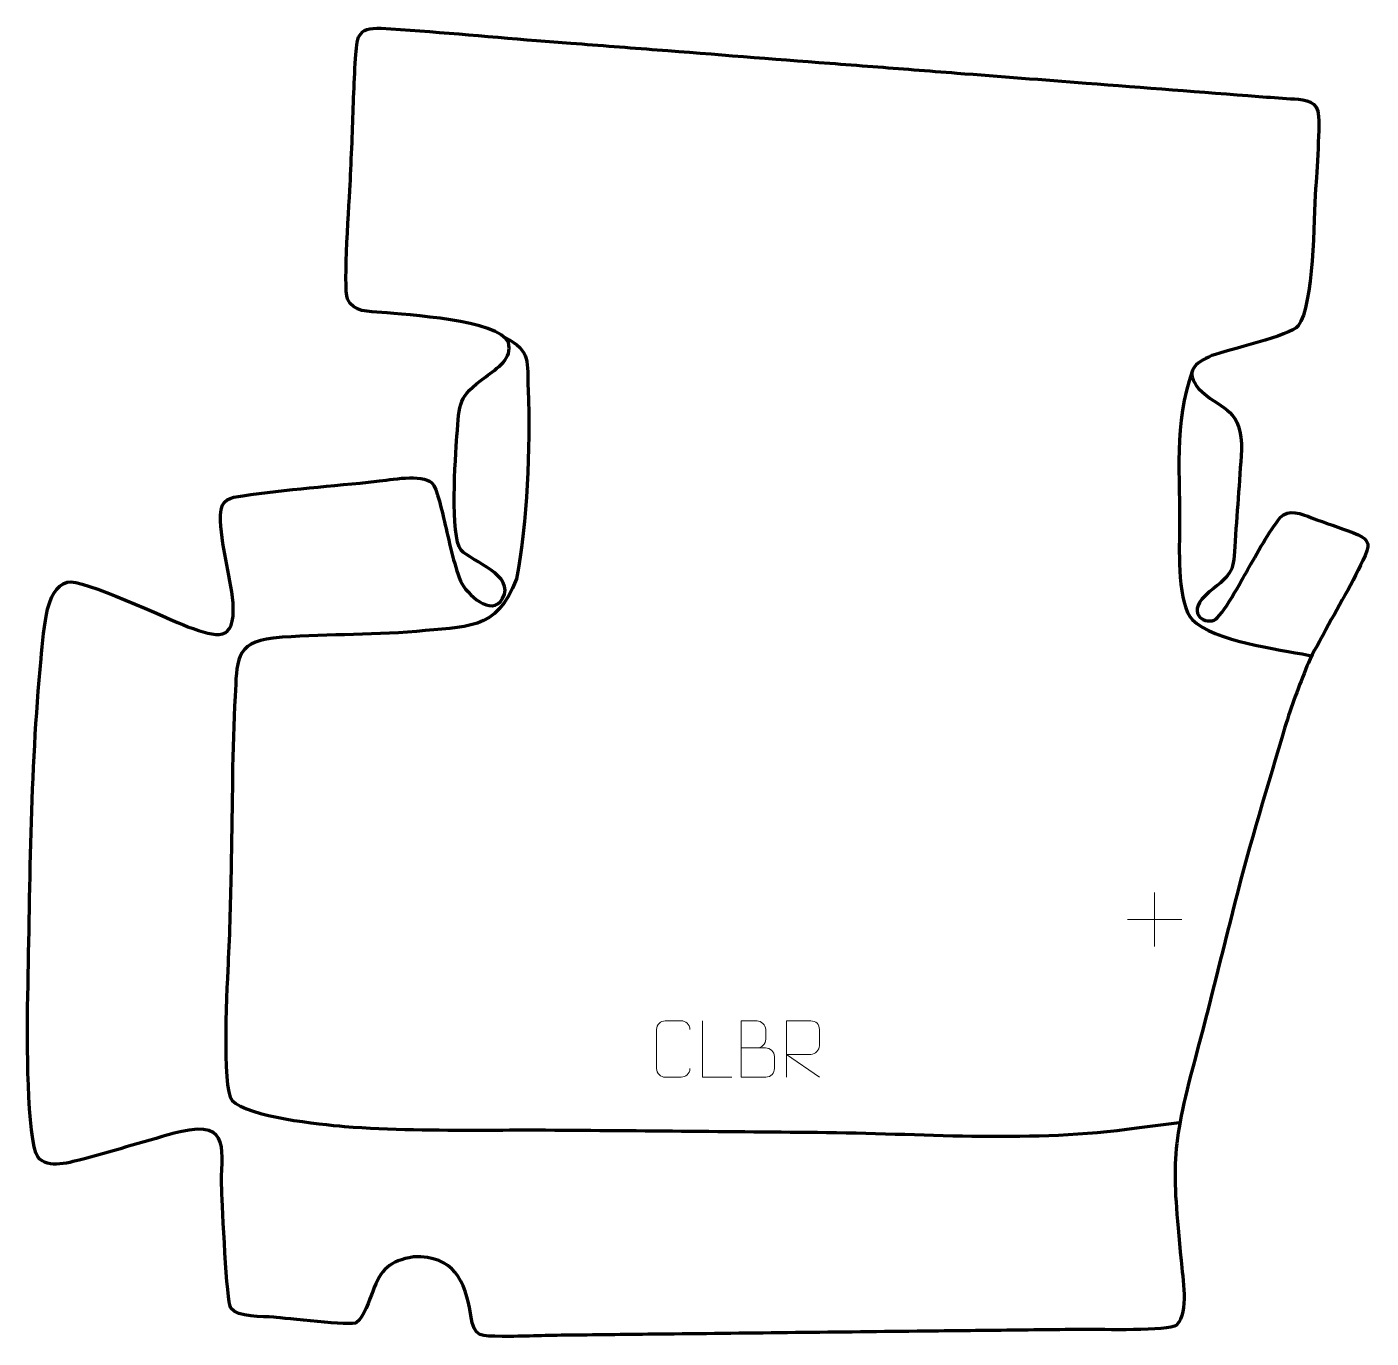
# Model space of a CAD drawing. Header units: millimetres. Extents: x 1051 to 1646, y 205 to 787.
import ezdxf

# ---------------------------------------------------------------- set-up
doc = ezdxf.new("R2010")
doc.units = ezdxf.units.MM
doc.header["$MEASUREMENT"] = 0
doc.layers.add('layer 1', color=7, linetype='Continuous')
doc.layers.add('layer 2', color=7, linetype='Continuous')

msp = doc.modelspace()

# ---------------------------------------------------------------- linework, layer by layer
at = {"layer": 'layer 1', "color": 142, "lineweight": 158}
for points, knots in [([(1262.5041, 649.0716), (1274.5586, 642.7608), (1272.1414, 638.0543), (1272.8607, 625.736), (1272.8607, 625.736), (1273.7366, 599.9423), (1272.64, 567.1552), (1267.5989, 541.9259), (1267.5989, 541.9259), (1259.2023, 518.4829), (1244.6797, 520.8691), (1223.2811, 518.6362), (1223.2811, 518.6362), (1202.1135, 516.6961), (1180.8136, 517.5548), (1159.8922, 515.6815), (1159.8922, 515.6815), (1142.4763, 513.8121), (1143.7972, 504.7331), (1142.9471, 489.9194), (1142.9471, 489.9194), (1141.6125, 466.1389), (1141.7698, 441.6094), (1141.2547, 417.7127), (1141.2547, 417.7127), (1140.9341, 402.8284), (1140.6341, 388.2758), (1139.9496, 373.3971), (1139.9496, 373.3971), (1139.5433, 364.5636), (1136.7902, 315.6387), (1141.6369, 310.6811), (1141.6369, 310.6811), (1148.8467, 303.3066), (1180.5994, 300.068), (1191.499, 299.1728), (1191.499, 299.1728), (1211.7471, 297.5669), (1232.2359, 297.4816), (1252.5421, 297.5164), (1252.5421, 297.5164), (1260.5469, 297.531), (1268.5624, 297.6333), (1276.5651, 297.6005), (1276.5651, 297.6005), (1319.3858, 297.3445), (1362.2216, 296.8948), (1405.0428, 296.5222), (1405.0428, 296.5222), (1451.9963, 295.8709), (1495.5664, 292.0135), (1542.5901, 298.4541), (1542.5901, 298.4541), (1548.8847, 299.3162), (1555.1534, 300.1918), (1561.4685, 300.9044)], [0, 0, 0, 0, 0.06666667, 0.06666667, 0.06666667, 0.06666667, 0.13333333, 0.13333333, 0.13333333, 0.13333333, 0.2, 0.2, 0.2, 0.2, 0.26666667, 0.26666667, 0.26666667, 0.26666667, 0.33333333, 0.33333333, 0.33333333, 0.33333333, 0.4, 0.4, 0.4, 0.4, 0.46666667, 0.46666667, 0.46666667, 0.46666667, 0.53333333, 0.53333333, 0.53333333, 0.53333333, 0.6, 0.6, 0.6, 0.6, 0.66666667, 0.66666667, 0.66666667, 0.66666667, 0.73333333, 0.73333333, 0.73333333, 0.73333333, 0.8, 0.8, 0.8, 0.8, 0.86666667, 0.86666667, 0.86666667, 0.86666667, 1, 1, 1, 1]), ([(1567.1929, 634.0153), (1558.887, 611.2716), (1561.8565, 586.7888), (1561.5039, 563.092), (1561.5039, 563.092), (1561.3684, 553.9807), (1560.6806, 530.3121), (1567.2759, 523.7302), (1567.2759, 523.7302), (1576.6216, 514.4036), (1605.0468, 510.7272), (1618.5399, 508.1083), (1618.5399, 508.1083), (1618.5399, 508.1083), (1620.2305, 507.7801), (1620.2305, 507.7801)], [0, 0, 0, 0, 0.2, 0.2, 0.2, 0.2, 0.4, 0.4, 0.4, 0.4, 0.6, 0.6, 0.6, 0.6, 1, 1, 1, 1])]:
    msp.add_open_spline(points, degree=3, knots=knots, dxfattribs=at)
at = {"layer": 'layer 2', "color": 242, "lineweight": 158}
msp.add_open_spline([(1610.6513, 754.8046), (1605.9847, 755.2042), (1601.294, 755.4494), (1596.6204, 755.7824), (1596.6204, 755.7824), (1571.1392, 757.7592), (1545.658, 759.7361), (1520.1768, 761.713), (1520.1768, 761.713), (1501.0658, 763.1956), (1481.9549, 764.6783), (1462.844, 766.1609), (1462.844, 766.1609), (1456.4737, 766.6552), (1450.1034, 767.1494), (1443.7332, 767.6437), (1443.7332, 767.6437), (1437.6814, 768.1131), (1431.6296, 768.5826), (1425.5778, 769.0522), (1425.5778, 769.0522), (1419.2074, 769.5463), (1412.8372, 770.0406), (1406.4669, 770.5348), (1406.4669, 770.5348), (1380.9857, 772.5117), (1355.5045, 774.4886), (1330.0233, 776.4654), (1330.0233, 776.4654), (1317.2826, 777.4539), (1304.5421, 778.4423), (1291.8014, 779.4308), (1291.8014, 779.4308), (1286.7052, 779.8262), (1281.6089, 780.2215), (1276.5127, 780.617), (1276.5127, 780.617), (1253.6909, 782.3951), (1230.4502, 784.7043), (1207.6534, 786.0132), (1207.6534, 786.0132), (1196.8022, 786.6363), (1196.9911, 781.697), (1196.3296, 772.5782), (1196.3296, 772.5782), (1195.5365, 761.1669), (1195.3725, 749.1895), (1194.8713, 737.6818), (1194.8713, 737.6818), (1194.5946, 731.3309), (1194.3181, 724.9801), (1194.0415, 718.6292), (1194.0415, 718.6292), (1193.6345, 709.8332), (1190.7979, 671.5431), (1192.7555, 666.0499), (1192.7555, 666.0499), (1195.4793, 659.9319), (1202.0934, 660.6078), (1207.983, 660.0189), (1207.983, 660.0189), (1218.6571, 659.0282), (1259.6318, 656.6773), (1264.0631, 646.7754), (1264.0631, 646.7754), (1266.0481, 639.5799), (1259.1269, 635.248), (1254.0227, 631.545), (1254.0227, 631.545), (1241.4634, 622.2259), (1242.5366, 620.2795), (1241.2816, 605.193), (1241.2816, 605.193), (1240.6369, 595.9137), (1238.0821, 560.8597), (1243.0998, 554.6594), (1243.0998, 554.6594), (1248.1018, 549.383), (1267.3392, 543.6299), (1261.4907, 533.1818), (1261.4907, 533.1818), (1256.7655, 524.7401), (1245.4565, 535.0928), (1242.849, 541.0766), (1242.849, 541.0766), (1239.9, 548.1498), (1237.5989, 559.4777), (1235.7171, 567.2538), (1235.7171, 567.2538), (1234.8574, 570.8066), (1232.4709, 582.2544), (1230.0748, 584.5137), (1230.0748, 584.5137), (1225.7425, 588.5986), (1211.7085, 585.8144), (1205.7945, 585.1634), (1205.7945, 585.1634), (1186.1792, 583.0819), (1165.7281, 581.6543), (1146.305, 578.7052), (1146.305, 578.7052), (1140.5456, 577.8308), (1136.8682, 577.6688), (1136.4296, 570.2926), (1136.4296, 570.2926), (1136.713, 556.1081), (1140.6251, 544.6627), (1142.0844, 531.101), (1142.0844, 531.101), (1143.0278, 513.5137), (1135.1974, 515.9871), (1121.992, 520.7017), (1121.992, 520.7017), (1113.2036, 524.173), (1075.041, 542.1298), (1068.5558, 540.4498), (1068.5558, 540.4498), (1063.6704, 539.1841), (1060.93, 532.9333), (1059.8476, 528.5145), (1059.8476, 528.5145), (1058.4195, 522.6836), (1057.5723, 512.7493), (1056.9398, 506.4986), (1056.9398, 506.4986), (1052.114, 455.6422), (1052.0922, 403.2353), (1050.9719, 352.1041), (1050.9719, 352.1041), (1050.7588, 340.9305), (1050.6698, 293.0502), (1055.4766, 285.6289), (1055.4766, 285.6289), (1059.975, 279.8859), (1070.2437, 283.3469), (1076.1769, 284.8443), (1076.1769, 284.8443), (1090.3996, 288.5421), (1104.3696, 293.0429), (1118.549, 296.798), (1118.549, 296.798), (1142.2696, 301.941), (1136.2548, 287.8832), (1137.0326, 270.8725), (1137.0326, 270.8725), (1137.351, 263.9882), (1139.1568, 221.2073), (1141.0833, 218.5069), (1141.0833, 218.5069), (1144.0049, 214.4116), (1155.223, 214.9035), (1160.0738, 214.5522), (1160.0738, 214.5522), (1164.9629, 214.1134), (1194.7524, 210.616), (1196.8074, 212.146), (1196.8074, 212.146), (1199.6818, 214.286), (1202.6506, 222.5189), (1203.9327, 225.9603), (1203.9327, 225.9603), (1207.5753, 235.7377), (1211.3539, 239.5967), (1222.0614, 241.2643), (1222.0614, 241.2643), (1239.8352, 242.0563), (1245.0564, 230.9027), (1247.4241, 215.3235), (1247.4241, 215.3235), (1248.9492, 205.2877), (1251.8503, 206.1587), (1261.3414, 206.0752), (1261.3414, 206.0752), (1270.4322, 205.9954), (1279.942, 206.4523), (1289.1206, 206.5554), (1289.1206, 206.5554), (1302.2066, 206.7025), (1315.2926, 206.8505), (1328.3785, 206.998), (1328.3785, 206.998), (1328.3785, 206.998), (1330.2935, 207.0196), (1330.2935, 207.0196), (1330.2935, 207.0196), (1368.5939, 207.4515), (1406.8942, 207.8832), (1445.1946, 208.315), (1445.1946, 208.315), (1451.578, 208.387), (1457.9614, 208.459), (1464.3448, 208.5309), (1464.3448, 208.5309), (1470.4089, 208.5994), (1476.4732, 208.6677), (1482.5374, 208.7361), (1482.5374, 208.7361), (1488.9208, 208.808), (1495.3042, 208.88), (1501.6876, 208.952), (1501.6876, 208.952), (1507.7518, 209.0203), (1513.816, 209.0887), (1519.8803, 209.1571), (1519.8803, 209.1571), (1526.4738, 209.1667), (1556.5132, 208.1916), (1560.2278, 211.0854), (1560.2278, 211.0854), (1565.8493, 217.0179), (1562.8624, 231.9733), (1562.1933, 239.6867), (1562.1933, 239.6867), (1558.3016, 282.1043), (1557.3254, 287.6041), (1568.5526, 329.6873), (1568.5526, 329.6873), (1574.6715, 352.6393), (1580.2491, 375.4835), (1586.0734, 398.4823), (1586.0734, 398.4823), (1592.6163, 424.3193), (1600.6855, 450.58), (1608.2581, 476.191), (1608.2581, 476.191), (1610.9231, 485.2042), (1614.5883, 494.4253), (1617.9838, 503.2356), (1617.9838, 503.2356), (1619.3593, 506.8045), (1623.3177, 513.6708), (1625.2797, 517.3961), (1625.2797, 517.3961), (1631.3394, 528.734), (1638.5426, 540.7139), (1643.8308, 552.2958), (1643.8308, 552.2958), (1646.4337, 558.3143), (1644.6171, 559.827), (1638.5917, 562.2628), (1638.5917, 562.2628), (1632.4725, 564.6969), (1626.2048, 566.6184), (1620.0531, 568.9915), (1620.0531, 568.9915), (1615.586, 570.7148), (1609.8692, 573.1583), (1606.1336, 569.0633), (1606.1336, 569.0633), (1601.3025, 563.2466), (1595.6073, 552.5974), (1591.6269, 545.7173), (1591.6269, 545.7173), (1589.4392, 541.9359), (1580.1799, 524.8415), (1576.9397, 523.6174), (1576.9397, 523.6174), (1572.0796, 521.7811), (1563.7253, 526.9576), (1574.7069, 536.1158), (1574.7069, 536.1158), (1585.3209, 544.767), (1585.4605, 544.7627), (1586.2139, 558.6909), (1586.2139, 558.6909), (1587.0091, 573.0427), (1588.4204, 587.5982), (1589.0525, 601.8807), (1589.0525, 601.8807), (1587.9348, 618.4227), (1579.4209, 616.761), (1570.0042, 626.2748), (1570.0042, 626.2748), (1563.5939, 633.8707), (1568.2355, 637.6215), (1575.8741, 640.878), (1575.8741, 640.878), (1583.1276, 643.5251), (1610.5089, 649.6733), (1614.1314, 654.0187), (1614.1314, 654.0187), (1620.9989, 663.7413), (1621.0209, 701.1705), (1621.8247, 714.8141), (1621.8247, 714.8141), (1622.1891, 720.9995), (1624.0226, 744.9502), (1622.8249, 749.311), (1622.8249, 749.311), (1621.3649, 754.627), (1615.2922, 754.4063), (1610.6513, 754.8046)], degree=3, knots=[0, 0, 0, 0, 0.01351351, 0.01351351, 0.01351351, 0.01351351, 0.02702703, 0.02702703, 0.02702703, 0.02702703, 0.04054054, 0.04054054, 0.04054054, 0.04054054, 0.05405405, 0.05405405, 0.05405405, 0.05405405, 0.06756757, 0.06756757, 0.06756757, 0.06756757, 0.08108108, 0.08108108, 0.08108108, 0.08108108, 0.09459459, 0.09459459, 0.09459459, 0.09459459, 0.10810811, 0.10810811, 0.10810811, 0.10810811, 0.12162162, 0.12162162, 0.12162162, 0.12162162, 0.13513514, 0.13513514, 0.13513514, 0.13513514, 0.14864865, 0.14864865, 0.14864865, 0.14864865, 0.16216216, 0.16216216, 0.16216216, 0.16216216, 0.17567568, 0.17567568, 0.17567568, 0.17567568, 0.18918919, 0.18918919, 0.18918919, 0.18918919, 0.2027027, 0.2027027, 0.2027027, 0.2027027, 0.21621622, 0.21621622, 0.21621622, 0.21621622, 0.22972973, 0.22972973, 0.22972973, 0.22972973, 0.24324324, 0.24324324, 0.24324324, 0.24324324, 0.25675676, 0.25675676, 0.25675676, 0.25675676, 0.27027027, 0.27027027, 0.27027027, 0.27027027, 0.28378378, 0.28378378, 0.28378378, 0.28378378, 0.2972973, 0.2972973, 0.2972973, 0.2972973, 0.31081081, 0.31081081, 0.31081081, 0.31081081, 0.32432432, 0.32432432, 0.32432432, 0.32432432, 0.33783784, 0.33783784, 0.33783784, 0.33783784, 0.35135135, 0.35135135, 0.35135135, 0.35135135, 0.36486486, 0.36486486, 0.36486486, 0.36486486, 0.37837838, 0.37837838, 0.37837838, 0.37837838, 0.39189189, 0.39189189, 0.39189189, 0.39189189, 0.40540541, 0.40540541, 0.40540541, 0.40540541, 0.41891892, 0.41891892, 0.41891892, 0.41891892, 0.43243243, 0.43243243, 0.43243243, 0.43243243, 0.44594595, 0.44594595, 0.44594595, 0.44594595, 0.45945946, 0.45945946, 0.45945946, 0.45945946, 0.47297297, 0.47297297, 0.47297297, 0.47297297, 0.48648649, 0.48648649, 0.48648649, 0.48648649, 0.5, 0.5, 0.5, 0.5, 0.51351351, 0.51351351, 0.51351351, 0.51351351, 0.52702703, 0.52702703, 0.52702703, 0.52702703, 0.54054054, 0.54054054, 0.54054054, 0.54054054, 0.55405405, 0.55405405, 0.55405405, 0.55405405, 0.56756757, 0.56756757, 0.56756757, 0.56756757, 0.58108108, 0.58108108, 0.58108108, 0.58108108, 0.59459459, 0.59459459, 0.59459459, 0.59459459, 0.60810811, 0.60810811, 0.60810811, 0.60810811, 0.62162162, 0.62162162, 0.62162162, 0.62162162, 0.63513514, 0.63513514, 0.63513514, 0.63513514, 0.64864865, 0.64864865, 0.64864865, 0.64864865, 0.66216216, 0.66216216, 0.66216216, 0.66216216, 0.67567568, 0.67567568, 0.67567568, 0.67567568, 0.68918919, 0.68918919, 0.68918919, 0.68918919, 0.7027027, 0.7027027, 0.7027027, 0.7027027, 0.71621622, 0.71621622, 0.71621622, 0.71621622, 0.72972973, 0.72972973, 0.72972973, 0.72972973, 0.74324324, 0.74324324, 0.74324324, 0.74324324, 0.75675676, 0.75675676, 0.75675676, 0.75675676, 0.77027027, 0.77027027, 0.77027027, 0.77027027, 0.78378378, 0.78378378, 0.78378378, 0.78378378, 0.7972973, 0.7972973, 0.7972973, 0.7972973, 0.81081081, 0.81081081, 0.81081081, 0.81081081, 0.82432432, 0.82432432, 0.82432432, 0.82432432, 0.83783784, 0.83783784, 0.83783784, 0.83783784, 0.85135135, 0.85135135, 0.85135135, 0.85135135, 0.86486486, 0.86486486, 0.86486486, 0.86486486, 0.87837838, 0.87837838, 0.87837838, 0.87837838, 0.89189189, 0.89189189, 0.89189189, 0.89189189, 0.90540541, 0.90540541, 0.90540541, 0.90540541, 0.91891892, 0.91891892, 0.91891892, 0.91891892, 0.93243243, 0.93243243, 0.93243243, 0.93243243, 0.94594595, 0.94594595, 0.94594595, 0.94594595, 0.95945946, 0.95945946, 0.95945946, 0.95945946, 0.97297297, 0.97297297, 0.97297297, 0.97297297, 1, 1, 1, 1], dxfattribs=at)
at = {"layer": 'layer 2', "color": 250, "lineweight": 9}
for points in [[(1550.4869, 402.8313), (1550.4869, 402.8313), (1550.4869, 378.8534), (1550.4869, 378.8534)], [(1538.498, 390.8423), (1538.498, 390.8423), (1562.4759, 390.8423), (1562.4759, 390.8423)]]:
    msp.add_open_spline(points, degree=3, dxfattribs=at)
for points, knots in [([(1344.5585, 324.8098), (1344.4187, 322.4864), (1342.7415, 321.0068), (1340.5938, 320.996), (1340.5938, 320.996), (1338.2619, 320.9964), (1335.93, 320.9964), (1333.5985, 320.996), (1333.5985, 320.996), (1331.6735, 320.8906), (1329.7014, 322.7751), (1329.7126, 324.7924), (1329.7126, 324.7924), (1329.713, 330.5625), (1329.713, 336.3322), (1329.7126, 342.1015), (1329.7126, 342.1015), (1329.7168, 344.2396), (1331.4635, 345.9588), (1333.6159, 345.9453), (1333.6159, 345.9453), (1335.9416, 345.9453), (1338.2677, 345.9453), (1340.5938, 345.9453), (1340.5938, 345.9453), (1342.5404, 345.9808), (1344.5318, 344.4893), (1344.5585, 342.0517)], [0, 0, 0, 0, 0.125, 0.125, 0.125, 0.125, 0.25, 0.25, 0.25, 0.25, 0.375, 0.375, 0.375, 0.375, 0.5, 0.5, 0.5, 0.5, 0.625, 0.625, 0.625, 0.625, 0.75, 0.75, 0.75, 0.75, 1, 1, 1, 1]), ([(1363.0846, 320.992), (1363.0846, 320.992), (1350.1355, 320.992), (1350.1355, 320.992), (1350.1355, 320.992), (1350.1355, 320.992), (1350.1355, 345.9456), (1350.1355, 345.9456)], [0, 0, 0, 0, 0.33333333, 0.33333333, 0.33333333, 0.33333333, 1, 1, 1, 1]), ([(1367.2279, 333.9568), (1370.8665, 333.9572), (1374.4536, 333.9572), (1378.093, 333.9568), (1378.093, 333.9568), (1380.0684, 333.9395), (1381.992, 332.2034), (1381.992, 330.1538), (1381.992, 330.1538), (1381.9916, 329.0252), (1381.9916, 325.9758), (1381.992, 324.8469), (1381.992, 324.8469), (1382.0096, 322.989), (1380.4675, 320.9751), (1378.146, 320.992), (1378.146, 320.992), (1374.5062, 320.9924), (1370.8668, 320.9924), (1367.2279, 320.992), (1367.2279, 320.992), (1367.2279, 329.3103), (1367.2279, 337.6281), (1367.2279, 345.9456), (1367.2279, 345.9456), (1369.6016, 345.9456), (1371.9757, 345.9456), (1374.3499, 345.9456), (1374.3499, 345.9456), (1376.0307, 345.9632), (1378.1275, 344.0527), (1378.1452, 342.0903), (1378.1452, 342.0903), (1378.1448, 340.0242), (1378.1448, 339.8782), (1378.1452, 337.8117), (1378.1452, 337.8117), (1378.1625, 335.7456), (1376.308, 333.9395), (1374.298, 333.9568)], [0, 0, 0, 0, 0.09090909, 0.09090909, 0.09090909, 0.09090909, 0.18181818, 0.18181818, 0.18181818, 0.18181818, 0.27272727, 0.27272727, 0.27272727, 0.27272727, 0.36363636, 0.36363636, 0.36363636, 0.36363636, 0.45454545, 0.45454545, 0.45454545, 0.45454545, 0.54545455, 0.54545455, 0.54545455, 0.54545455, 0.63636364, 0.63636364, 0.63636364, 0.63636364, 0.72727273, 0.72727273, 0.72727273, 0.72727273, 0.81818182, 0.81818182, 0.81818182, 0.81818182, 1, 1, 1, 1]), ([(1387.2781, 320.9921), (1387.2781, 320.9921), (1387.2781, 345.9456), (1387.2781, 345.9456), (1387.2781, 345.9456), (1390.8729, 345.9456), (1394.4684, 345.9456), (1398.0636, 345.9456), (1398.0636, 345.9456), (1400.3889, 345.9079), (1401.9462, 344.4179), (1401.9421, 342.0515), (1401.9421, 342.0515), (1401.9417, 340.016), (1401.9417, 336.9566), (1401.9421, 334.9206), (1401.9421, 334.9206), (1401.9356, 333.0451), (1400.1233, 331.1033), (1398.1138, 331.0842), (1398.1138, 331.0842), (1398.1138, 331.0842), (1387.2781, 331.0842), (1387.2781, 331.0842), (1387.2781, 331.0842), (1387.2781, 331.0842), (1401.9328, 320.9921), (1401.9328, 320.9921)], [0, 0, 0, 0, 0.125, 0.125, 0.125, 0.125, 0.25, 0.25, 0.25, 0.25, 0.375, 0.375, 0.375, 0.375, 0.5, 0.5, 0.5, 0.5, 0.625, 0.625, 0.625, 0.625, 0.75, 0.75, 0.75, 0.75, 1, 1, 1, 1])]:
    msp.add_open_spline(points, degree=3, knots=knots, dxfattribs=at)

doc.saveas('drawing.dxf')
